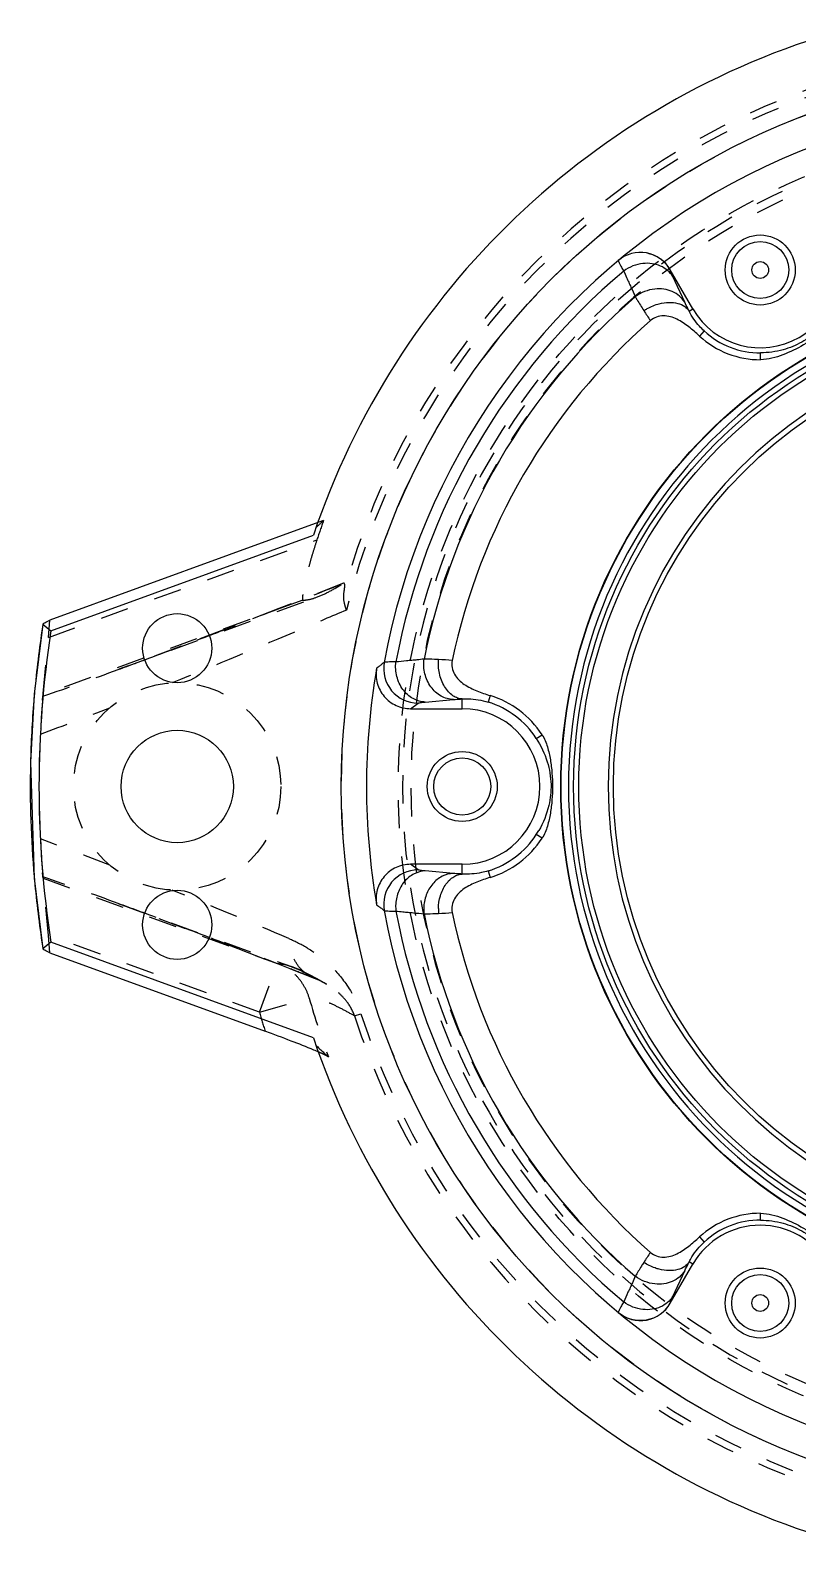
# Model space of a CAD drawing. Header units: millimetres. Extents: x 97 to 1722, y -6063 to 1553.
# Drawn here: x 959.9 to 1004.3, y 41.9 to 129.4 of the extents above; entities that cross this region are included whole.
import ezdxf

# ---------------------------------------------------------------- set-up
doc = ezdxf.new("R2010")
doc.units = ezdxf.units.MM
doc.header["$LTSCALE"] = 16.335
doc.linetypes.add('HIDDEN', pattern=[0.2, 0.1, -0.1])
doc.layers.get('0').update_dxf_attribs({"linetype": 'CONTINUOUS'})
doc.layers.add('DEFAULT_2', color=8, linetype='HIDDEN')

msp = doc.modelspace()

# ---------------------------------------------------------------- linework, layer by layer
at = {"color": 7, "linetype": 'Continuous'}
for p, q in [((993.892, 116.055), (993.893, 116.063)), ((996.903, 115.523), (996.903, 115.529)), ((998.211, 113.264), (996.903, 115.529)), ((997.738, 113.654), (997.051, 115.129)), ((997.993, 113.138), (998.211, 113.264)), ((998.862, 111.987), (998.593, 111.695)), ((1002.133, 110.323), (1002.132, 110.72)), ((976.556, 100.923), (960.992, 95.258)), ((961.049, 94.636), (976.241, 100.166)), ((960.585, 95.018), (960.582, 95.026)), ((981.87, 90.136), (982.305, 90.455)), ((981.872, 90.136), (984.858, 90.136)), ((982.721, 90.524), (984.345, 90.666)), ((984.858, 90.136), (984.858, 90.699)), ((986.478, 90.898), (986.361, 90.518)), ((989.144, 88.416), (989.477, 88.633)), ((989.477, 82.64), (989.144, 82.856)), ((982.305, 80.818), (981.87, 81.136)), ((984.858, 81.136), (981.872, 81.136)), ((984.345, 80.607), (982.721, 80.749)), ((984.858, 80.573), (984.858, 81.136)), ((986.361, 80.754), (986.478, 80.374)), ((960.582, 76.246), (960.585, 76.254)), ((976.241, 71.107), (961.049, 76.636)), ((960.992, 76.014), (973.446, 71.481)), ((1002.132, 60.552), (1002.133, 60.949)), ((998.593, 59.578), (998.862, 59.285)), ((996.903, 55.743), (998.211, 58.008)), ((998.211, 58.008), (997.993, 58.134)), ((997.051, 56.144), (997.738, 57.618)), ((993.893, 55.209), (993.892, 55.217)), ((996.903, 55.743), (996.903, 55.75))]:
    msp.add_line(p, q, dxfattribs=at)
msp.add_lwpolyline([(960.582, 95.026), (960.086, 90.968), (959.863, 87.048), (960.083, 80.332), (960.582, 76.246)], dxfattribs=at)
for centre, radius in [((1019.358, 85.636), 41.5), ((1002.108, 115.514), 2.025), ((1002.108, 115.514), 1.65), ((1002.108, 115.514), 0.485), ((1019.358, 85.636), 28.8), ((1019.358, 85.636), 28.775), ((1019.358, 85.636), 28.05), ((1019.358, 85.636), 27.75), ((1019.358, 85.636), 25.75), ((968.358, 93.636), 2), ((968.358, 85.636), 3.25), ((984.858, 85.636), 2.025), ((984.858, 85.636), 1.65), ((968.358, 77.636), 2), ((1002.108, 55.758), 2.025), ((1002.108, 55.758), 1.65), ((1002.108, 55.758), 0.485)]:
    msp.add_circle(centre, radius, dxfattribs=at)
for centre, radius, start, end in [((1019.358, 85.636), 45.5, 105.95919, 161.37785), ((1019.358, 85.636), 39.672, 70.42217, 169.57783), ((1002.108, 115.514), 4.5, 210, 30), ((995.174, 114.534), 1.995, 29.9283, 129.96321), ((1019.358, 85.636), 39.011, 130.15074, 169.35791), ((1019.358, 85.636), 37.443, 130.83388, 168.65201), ((1019.358, 85.636), 28.35, 90, 89.94916), ((1006.783, 120.401), 13.513, 212.37556, 215.31765), ((1019.358, 85.636), 35.826, 131.20805, 168.26861), ((1019.358, 85.636), 26.05, 270, 269.94467), ((1002.108, 115.514), 5.191, 227.36877, 270.27675), ((1002.108, 115.514), 4.794, 227.36878, 270.27675), ((1024.145, 85.195), 64.315, 171.34625, 174.73197), ((1019.358, 85.636), 59, 171.22571, 188.77429), ((1026.522, 84.855), 66.716, 171.2376, 171.36463), ((1109.044, 274.87), 233.21, 230.46197, 230.60969), ((982.311, 92.459), 2.002, 169.81458, 269.72059), ((982.859, 78.677), 14.314, 84.30162, 87.49198), ((1019.358, 85.636), 40.044, 170.16769, 189.83227), ((1019.285, 85.643), 59.435, 174.732, 174.98537), ((1019.366, 85.636), 59.515, 174.98524, 178.48668), ((984.858, 85.636), 4.5, 270, 90), ((984.858, 85.636), 5.108, 32.97471, 72.88914), ((984.858, 85.636), 5.505, 32.97467, 72.88906), ((1019.363, 85.636), 59.513, 178.72079, 185.04123), ((1019.193, 85.64), 59.343, 178.4862, 178.72094), ((984.858, 85.636), 5.108, 287.11093, 327.0254), ((984.858, 85.636), 5.505, 287.11093, 327.02533), ((984.401, 85.934), 5.654, 327.01555, 329.70298), ((982.311, 78.814), 2.002, 90.27711, 190.18779), ((1019.086, 85.612), 59.235, 185.0416, 185.24651), ((1024.464, 86.116), 64.636, 185.25543, 188.64485), ((983.313, 78.698), 2.31, 178.66981, 186.61709), ((1019.358, 85.636), 39.672, 190.42217, 289.57783), ((1019.358, 85.636), 39.011, 190.64209, 229.84926), ((984.94, 78.556), 2.311, 178.66648, 187.13425), ((1019.358, 85.636), 37.443, 191.34799, 229.16612), ((986.349, 78.5), 2.871, 178.48713, 184.09775), ((982.882, 92.278), 13.996, 272.47167, 275.73441), ((1019.358, 85.636), 35.826, 191.73138, 228.79195), ((1026.467, 86.409), 66.661, 188.6352, 188.76271), ((1109.044, -103.598), 233.21, 129.39031, 129.53803), ((1019.358, 85.636), 45.5, 198.62215, 254.04081), ((968.416, 51.631), 20.338, 66.40866, 67.28664), ((1002.108, 55.758), 5.191, 89.72328, 132.63122), ((1002.108, 55.758), 4.794, 89.72325, 132.63129), ((1002.108, 55.758), 4.5, 330, 150), ((1007.313, 50.516), 14.152, 144.75133, 147.56073), ((995.172, 56.76), 2.005, 230.32666, 329.71529), ((995.174, 56.739), 1.995, 230.03678, 330.0717)]:
    msp.add_arc(centre, radius, start, end, dxfattribs=at)
for points, knots in [([(993.892, 116.055), (993.893, 116.045), (993.9, 116.022), (993.926, 115.956), (993.985, 115.841), (994.081, 115.665), (994.159, 115.53), (994.204, 115.455)], [0, 0, 0, 0, 0.042646, 0.108975, 0.313325, 0.611658, 1, 1, 1, 1]), ([(995.321, 115.889), (995.121, 115.868), (994.725, 115.77), (994.367, 115.574), (994.204, 115.455)], [0, 0, 0, 0, 0.498488, 1, 1, 1, 1]), ([(997.05, 115.129), (996.968, 115.262), (996.755, 115.508), (996.335, 115.766), (995.842, 115.903), (995.495, 115.907), (995.321, 115.889)], [0, 0, 0, 0, 0.236832, 0.481119, 0.735635, 1, 1, 1, 1]), ([(997.051, 115.129), (997.028, 115.178), (996.989, 115.265), (996.94, 115.38), (996.913, 115.462), (996.901, 115.507), (996.903, 115.523)], [0, 0, 0, 0, 0.382522, 0.678575, 0.884582, 1, 1, 1, 1]), ([(994.204, 115.455), (994.26, 115.33), (994.354, 115.112), (994.495, 114.802), (994.672, 114.434), (994.791, 114.153), (994.875, 113.966)], [0, 0, 0, 0, 0.250367, 0.437703, 0.624623, 1, 1, 1, 1]), ([(996.008, 114.413), (995.805, 114.391), (995.402, 114.291), (995.04, 114.089), (994.875, 113.966)], [0, 0, 0, 0, 0.498557, 1, 1, 1, 1]), ([(994.875, 113.966), (994.91, 113.908), (995.071, 113.639), (995.238, 113.373), (995.37, 113.165)], [0, 0, 0, 0, 0.214656, 1, 1, 1, 1]), ([(997.738, 113.654), (997.655, 113.787), (997.443, 114.032), (997.022, 114.29), (996.53, 114.427), (996.182, 114.431), (996.008, 114.413)], [0, 0, 0, 0, 0.236752, 0.481004, 0.735548, 1, 1, 1, 1]), ([(995.37, 113.165), (995.434, 113.208), (995.714, 113.377), (996.022, 113.502), (996.264, 113.564)], [0, 0, 0, 0, 0.23715, 1, 1, 1, 1]), ([(996.264, 113.564), (996.446, 113.61), (996.806, 113.664), (997.316, 113.613), (997.729, 113.436), (997.926, 113.241), (997.993, 113.138)], [0, 0, 0, 0, 0.299489, 0.572276, 0.804683, 1, 1, 1, 1]), ([(997.993, 113.138), (997.968, 113.187), (997.881, 113.357), (997.796, 113.53), (997.738, 113.654)], [0, 0, 0, 0, 0.283114, 1, 1, 1, 1]), ([(998.862, 111.987), (998.768, 112.074), (998.428, 112.417), (998.149, 112.82), (997.993, 113.138)], [0, 0, 0, 0, 0.265116, 1, 1, 1, 1]), ([(1006.248, 113.097), (1006.028, 112.719), (1005.517, 112.053), (1004.54, 111.303), (1003.402, 110.831), (1002.569, 110.723), (1002.132, 110.72)], [0, 0, 0, 0, 0.264154, 0.500012, 0.735876, 1, 1, 1, 1]), ([(1006.591, 112.897), (1006.48, 112.707), (1006.2, 112.361), (1005.544, 111.771), (1004.626, 111.153), (1003.632, 110.667), (1002.793, 110.394), (1002.354, 110.324), (1002.133, 110.323)], [0, 0, 0, 0, 0.124921, 0.24999, 0.5, 0.750009, 0.875078, 1, 1, 1, 1]), ([(998.593, 111.695), (998.393, 111.879), (997.985, 112.236), (997.421, 112.624), (996.913, 112.823), (996.507, 112.884), (996.098, 112.819), (995.858, 112.678), (995.756, 112.589)], [0, 0, 0, 0, 0.250397, 0.500461, 0.625582, 0.750565, 0.875345, 1, 1, 1, 1]), ([(960.582, 95.026), (960.583, 95.032), (960.593, 95.044), (960.615, 95.062), (960.65, 95.085), (960.719, 95.125), (960.835, 95.184), (960.935, 95.232), (960.992, 95.258)], [0, 0, 0, 0, 0.034588, 0.094952, 0.182591, 0.297017, 0.60215, 1, 1, 1, 1]), ([(980.341, 92.813), (980.304, 92.784), (980.241, 92.732), (980.15, 92.663), (980.037, 92.583), (979.957, 92.516), (979.902, 92.473)], [0, 0, 0, 0, 0.254285, 0.439701, 0.621125, 1, 1, 1, 1]), ([(981.018, 92.841), (980.93, 92.842), (980.775, 92.842), (980.573, 92.839), (980.444, 92.832), (980.374, 92.822), (980.35, 92.817), (980.341, 92.813)], [0, 0, 0, 0, 0.388217, 0.686532, 0.890912, 0.957276, 1, 1, 1, 1]), ([(982.721, 90.524), (982.598, 90.527), (982.351, 90.566), (981.878, 90.764), (981.373, 91.228), (981.024, 91.989), (980.985, 92.56), (981.018, 92.841)], [0, 0, 0, 0, 0.114828, 0.232233, 0.476728, 0.735597, 1, 1, 1, 1]), ([(982.647, 93.004), (982.511, 92.99), (982.274, 92.962), (981.934, 92.93), (981.527, 92.898), (981.222, 92.861), (981.018, 92.841)], [0, 0, 0, 0, 0.250464, 0.437723, 0.624621, 1, 1, 1, 1]), ([(984.345, 90.666), (984.222, 90.67), (983.973, 90.709), (983.498, 90.91), (982.993, 91.379), (982.646, 92.147), (982.612, 92.722), (982.647, 93.004)], [0, 0, 0, 0, 0.114738, 0.232092, 0.476621, 0.73562, 1, 1, 1, 1]), ([(983.486, 92.978), (983.407, 92.981), (983.128, 92.992), (982.848, 93.001), (982.647, 93.004)], [0, 0, 0, 0, 0.281665, 1, 1, 1, 1]), ([(984.858, 90.699), (984.769, 90.704), (984.578, 90.743), (984.303, 90.882), (984.044, 91.111), (983.818, 91.417), (983.645, 91.783), (983.493, 92.304), (983.467, 92.714), (983.486, 92.978)], [0, 0, 0, 0, 0.092538, 0.196371, 0.314092, 0.444522, 0.584557, 0.728245, 1, 1, 1, 1]), ([(984.281, 92.921), (984.253, 92.787), (984.249, 92.508), (984.396, 92.118), (984.652, 91.793), (985.08, 91.45), (985.7, 91.153), (986.217, 90.978), (986.478, 90.898)], [0, 0, 0, 0, 0.124652, 0.249432, 0.374419, 0.499546, 0.749604, 1, 1, 1, 1]), ([(979.902, 92.474), (979.853, 92.191), (979.879, 91.594), (980.293, 90.805), (981, 90.263), (981.584, 90.136), (981.872, 90.136)], [0, 0, 0, 0, 0.250025, 0.499997, 0.749971, 1, 1, 1, 1]), ([(982.305, 90.455), (982.318, 90.464), (982.363, 90.477), (982.448, 90.494), (982.572, 90.509), (982.667, 90.519), (982.721, 90.524)], [0, 0, 0, 0, 0.115653, 0.321823, 0.617871, 1, 1, 1, 1]), ([(984.345, 90.666), (984.383, 90.669), (984.553, 90.683), (984.725, 90.693), (984.858, 90.699)], [0, 0, 0, 0, 0.218, 1, 1, 1, 1]), ([(984.858, 90.699), (984.973, 90.707), (985.479, 90.718), (985.988, 90.633), (986.361, 90.518)], [0, 0, 0, 0, 0.227211, 1, 1, 1, 1]), ([(989.144, 88.416), (989.414, 87.999), (989.825, 87.138), (990.055, 85.792), (989.907, 84.411), (989.547, 83.534), (989.283, 83.082)], [0, 0, 0, 0, 0.265622, 0.502394, 0.720219, 1, 1, 1, 1]), ([(989.477, 88.633), (989.617, 88.417), (989.809, 87.931), (989.969, 87.177), (990.063, 86.409), (990.096, 85.636), (990.063, 84.864), (989.969, 84.096), (989.809, 83.341), (989.617, 82.855), (989.477, 82.64)], [0, 0, 0, 0, 0.124774, 0.249826, 0.374914, 0.5, 0.625086, 0.750174, 0.875226, 1, 1, 1, 1]), ([(981.872, 81.136), (981.584, 81.136), (981, 81.01), (980.293, 80.468), (979.879, 79.679), (979.853, 79.082), (979.902, 78.798)], [0, 0, 0, 0, 0.250029, 0.500003, 0.749975, 1, 1, 1, 1]), ([(982.72, 80.749), (982.498, 80.742), (982.039, 80.62), (981.479, 80.164), (981.104, 79.512), (981.009, 79.007), (981.003, 78.752)], [0, 0, 0, 0, 0.231913, 0.476017, 0.734014, 1, 1, 1, 1]), ([(982.721, 80.749), (982.667, 80.754), (982.572, 80.763), (982.448, 80.779), (982.363, 80.796), (982.318, 80.808), (982.305, 80.818)], [0, 0, 0, 0, 0.38214, 0.678169, 0.88436, 1, 1, 1, 1]), ([(984.346, 80.607), (984.123, 80.6), (983.665, 80.478), (983.105, 80.022), (982.731, 79.37), (982.636, 78.865), (982.63, 78.609)], [0, 0, 0, 0, 0.231803, 0.475869, 0.733914, 1, 1, 1, 1]), ([(983.479, 78.576), (983.486, 78.824), (983.543, 79.2), (983.72, 79.664), (983.898, 79.977), (984.116, 80.233), (984.356, 80.422), (984.607, 80.537), (984.777, 80.569), (984.858, 80.573)], [0, 0, 0, 0, 0.282204, 0.425518, 0.562941, 0.690024, 0.805008, 0.907564, 1, 1, 1, 1]), ([(984.858, 80.573), (984.81, 80.575), (984.639, 80.585), (984.468, 80.596), (984.345, 80.607)], [0, 0, 0, 0, 0.280876, 1, 1, 1, 1]), ([(986.361, 80.754), (986.232, 80.714), (985.742, 80.588), (985.229, 80.547), (984.858, 80.573)], [0, 0, 0, 0, 0.266499, 1, 1, 1, 1]), ([(986.478, 80.374), (986.217, 80.294), (985.7, 80.12), (985.08, 79.823), (984.652, 79.479), (984.396, 79.154), (984.249, 78.765), (984.253, 78.485), (984.281, 78.352)], [0, 0, 0, 0, 0.2504, 0.500463, 0.625588, 0.750571, 0.87535, 1, 1, 1, 1]), ([(979.902, 78.799), (979.939, 78.77), (980.002, 78.718), (980.093, 78.649), (980.207, 78.57), (980.286, 78.502), (980.341, 78.46)], [0, 0, 0, 0, 0.254113, 0.439621, 0.620993, 1, 1, 1, 1]), ([(980.341, 78.46), (980.35, 78.456), (980.374, 78.45), (980.444, 78.441), (980.573, 78.434), (980.775, 78.43), (980.93, 78.431), (981.018, 78.432)], [0, 0, 0, 0, 0.042702, 0.109073, 0.313467, 0.611773, 1, 1, 1, 1]), ([(981.018, 78.432), (981.154, 78.418), (981.391, 78.39), (981.731, 78.358), (982.138, 78.326), (982.443, 78.289), (982.647, 78.269)], [0, 0, 0, 0, 0.25039, 0.437715, 0.6246, 1, 1, 1, 1]), ([(982.647, 78.269), (982.708, 78.27), (982.987, 78.275), (983.267, 78.285), (983.486, 78.295)], [0, 0, 0, 0, 0.217159, 1, 1, 1, 1]), ([(960.992, 76.014), (960.935, 76.04), (960.835, 76.088), (960.719, 76.147), (960.65, 76.187), (960.615, 76.21), (960.593, 76.228), (960.583, 76.241), (960.582, 76.246)], [0, 0, 0, 0, 0.397853, 0.702989, 0.817414, 0.905051, 0.965413, 1, 1, 1, 1]), ([(976.269, 70.391), (975.836, 70.573), (974.897, 70.943), (973.952, 71.297), (973.446, 71.481)], [0, 0, 0, 0, 0.465522, 1, 1, 1, 1]), ([(1002.132, 60.552), (1002.569, 60.55), (1003.402, 60.441), (1004.54, 59.97), (1005.517, 59.22), (1006.028, 58.553), (1006.248, 58.175)], [0, 0, 0, 0, 0.264154, 0.500012, 0.735876, 1, 1, 1, 1]), ([(1002.133, 60.949), (1002.354, 60.948), (1002.793, 60.878), (1003.632, 60.605), (1004.626, 60.119), (1005.544, 59.501), (1006.2, 58.912), (1006.48, 58.566), (1006.591, 58.376)], [0, 0, 0, 0, 0.124922, 0.24999, 0.5, 0.75001, 0.875079, 1, 1, 1, 1]), ([(995.756, 58.683), (995.858, 58.594), (996.098, 58.453), (996.507, 58.389), (996.913, 58.45), (997.421, 58.649), (997.985, 59.036), (998.393, 59.394), (998.593, 59.578)], [0, 0, 0, 0, 0.124657, 0.249439, 0.374425, 0.499549, 0.749607, 1, 1, 1, 1]), ([(997.993, 58.134), (998.042, 58.234), (998.276, 58.656), (998.589, 59.034), (998.862, 59.285)], [0, 0, 0, 0, 0.229747, 1, 1, 1, 1]), ([(995.37, 58.107), (995.322, 58.032), (995.155, 57.767), (994.99, 57.499), (994.875, 57.306)], [0, 0, 0, 0, 0.283915, 1, 1, 1, 1]), ([(996.264, 57.709), (996.181, 57.73), (995.868, 57.826), (995.571, 57.973), (995.37, 58.107)], [0, 0, 0, 0, 0.260062, 1, 1, 1, 1]), ([(997.993, 58.134), (997.926, 58.032), (997.729, 57.836), (997.316, 57.66), (996.806, 57.609), (996.446, 57.662), (996.264, 57.709)], [0, 0, 0, 0, 0.195318, 0.427724, 0.700511, 1, 1, 1, 1]), ([(997.738, 57.618), (997.755, 57.656), (997.838, 57.829), (997.924, 58), (997.993, 58.134)], [0, 0, 0, 0, 0.215515, 1, 1, 1, 1]), ([(994.875, 57.306), (994.819, 57.182), (994.725, 56.963), (994.584, 56.654), (994.408, 56.286), (994.288, 56.004), (994.204, 55.818)], [0, 0, 0, 0, 0.250437, 0.43771, 0.624643, 1, 1, 1, 1]), ([(996.008, 56.86), (995.805, 56.881), (995.402, 56.982), (995.04, 57.183), (994.875, 57.306)], [0, 0, 0, 0, 0.498557, 1, 1, 1, 1]), ([(997.738, 57.618), (997.655, 57.485), (997.442, 57.24), (997.022, 56.982), (996.529, 56.846), (996.182, 56.841), (996.008, 56.86)], [0, 0, 0, 0, 0.236754, 0.481008, 0.735551, 1, 1, 1, 1]), ([(997.051, 56.144), (996.968, 56.01), (996.755, 55.765), (996.335, 55.507), (995.842, 55.37), (995.495, 55.365), (995.321, 55.384)], [0, 0, 0, 0, 0.236832, 0.481117, 0.735632, 1, 1, 1, 1]), ([(996.903, 55.75), (996.901, 55.766), (996.913, 55.811), (996.94, 55.893), (996.989, 56.008), (997.028, 56.095), (997.051, 56.144)], [0, 0, 0, 0, 0.115414, 0.321389, 0.617472, 1, 1, 1, 1]), ([(994.204, 55.818), (994.159, 55.742), (994.081, 55.608), (993.985, 55.431), (993.926, 55.316), (993.9, 55.251), (993.893, 55.227), (993.892, 55.217)], [0, 0, 0, 0, 0.388333, 0.686674, 0.891011, 0.957333, 1, 1, 1, 1]), ([(995.321, 55.384), (995.121, 55.405), (994.725, 55.502), (994.367, 55.698), (994.204, 55.818)], [0, 0, 0, 0, 0.498488, 1, 1, 1, 1])]:
    msp.add_open_spline(points, degree=3, knots=knots, dxfattribs=at)
at = {"layer": 'DEFAULT_2', "color": 8, "linetype": 'HIDDEN'}
for p, q in [((976.834, 101.024), (976.556, 100.923)), ((960.9, 94.248), (976.446, 99.906)), ((977.992, 97.39), (974.251, 95.928)), ((977.992, 97.39), (977.978, 97.384)), ((975.624, 96.415), (960.597, 90.946)), ((964.935, 92.399), (976.425, 96.581)), ((974.251, 95.928), (968.582, 93.752)), ((960.9, 94.248), (960.992, 95.258)), ((960.606, 91.024), (960.899, 94.248)), ((968.582, 93.752), (964.977, 92.414)), ((960.596, 90.946), (960.606, 91.024)), ((960.568, 90.624), (960.589, 90.861)), ((960.589, 90.861), (960.597, 90.946)), ((960.586, 80.447), (960.568, 80.649)), ((960.589, 80.411), (960.586, 80.447)), ((960.597, 80.327), (960.589, 80.411)), ((960.596, 80.326), (960.606, 80.249)), ((960.597, 80.327), (974.148, 75.395)), ((960.899, 77.025), (960.606, 80.249)), ((964.935, 78.873), (974.968, 75.222)), ((964.948, 78.869), (967.298, 78.003)), ((967.298, 78.003), (971.875, 76.264)), ((973.122, 72.576), (960.9, 77.025)), ((960.992, 76.014), (960.9, 77.025)), ((971.875, 76.264), (976.292, 74.548)), ((973.122, 72.576), (974.148, 75.395)), ((976.358, 74.523), (976.292, 74.549)), ((976.358, 74.523), (976.292, 74.548)), ((976.298, 74.558), (976.358, 74.523)), ((977.006, 74.201), (976.998, 74.205)), ((973.122, 72.576), (976.004, 73.39)), ((978.62, 72.371), (978.996, 72.494))]:
    msp.add_line(p, q, dxfattribs=at)
for points in [[(977.006, 74.201), (976.469, 74.511), (975.494, 75.007), (974.968, 75.222)], [(976.292, 74.548), (976.577, 74.426), (976.998, 74.205)]]:
    msp.add_lwpolyline(points, dxfattribs=at)
for centre, radius in [((1019.358, 85.636), 41.491), ((1019.358, 85.636), 38.202), ((968.358, 85.636), 6)]:
    msp.add_circle(centre, radius, dxfattribs=at)
for centre, radius, start, end in [((1019.358, 85.636), 42.844, 108.03566, 164.79012), ((1019.358, 85.636), 42.448, 108.03566, 166.08225), ((1019.358, 85.636), 37.951, 90.2486, 269.75145), ((1019.358, 85.636), 37.476, 90.24862, 269.75138), ((995.171, 114.514), 2.003, 30.26711, 129.69207), ((1053.679, 18.589), 112.698, 132.98989, 133.29675), ((1019.358, 85.636), 45.223, 160.10664, 161.60698), ((832.675, 454.399), 385.406, 290.31523, 290.90592), ((860.333, 379.766), 305.812, 290.00981, 290.31021), ((883.533, 315.527), 237.513, 288.93088, 290.04303), ((1019.439, 85.636), 59.081, 174.76786, 185.23214), ((1019.464, 85.652), 59.106, 175.1746, 177.07663), ((879.74, 307.35), 233.098, 290.25447, 291.31019), ((882.299, -129.335), 225.887, 68.67305, 69.76243), ((1019.163, 85.6), 58.803, 182.9185, 184.83023), ((879.154, -156.631), 250.641, 69.98596, 71.04), ((797.301, -341.659), 454.598, 67.01335, 67.93506), ((858.084, -214.622), 312.34, 69.69341, 69.99239), ((823.335, -307.961), 411.938, 69.11292, 69.66611), ((703.317, -621.265), 747.443, 68.693436, 69.079986), ((1019.358, 85.636), 45.051, 195.7729, 200.32258), ((1019.358, 85.636), 48.045, 195.7729, 197.13449), ((1019.358, 85.636), 42.844, 198.03566, 251.96434), ((1019.358, 85.636), 42.448, 198.03566, 251.96434), ((1053.296, 152.274), 112.138, 226.70837, 227.20451), ((970.45, 56.302), 15.243, 66.20555, 66.38927)]:
    msp.add_arc(centre, radius, start, end, dxfattribs=at)
for points, knots in [([(976.446, 99.906), (976.378, 99.702), (976.248, 99.297), (976.071, 98.696), (975.916, 98.121), (975.787, 97.591), (975.702, 97.189), (975.651, 96.91), (975.625, 96.742), (975.61, 96.622), (975.604, 96.543), (975.603, 96.499), (975.604, 96.463), (975.606, 96.437), (975.615, 96.415), (975.624, 96.415)], [0, 0, 0, 0, 0.178647, 0.353767, 0.520974, 0.674558, 0.807265, 0.863152, 0.910582, 0.948523, 0.963665, 0.97614, 0.98591, 0.992989, 1, 1, 1, 1]), ([(970.201, 94.365), (970.896, 94.63), (973.492, 95.627), (976.082, 96.64), (977.978, 97.384)], [0, 0, 0, 0, 0.267539, 1, 1, 1, 1]), ([(976.425, 96.581), (976.686, 96.676), (977.214, 96.931), (977.717, 97.226), (977.978, 97.384)], [0, 0, 0, 0, 0.476428, 1, 1, 1, 1]), ([(978.015, 96.877), (978.031, 96.97), (978.051, 97.094), (978.06, 97.24), (978.058, 97.307), (978.05, 97.353), (978.037, 97.383), (978.014, 97.396), (977.999, 97.393), (977.992, 97.39)], [0, 0, 0, 0, 0.510051, 0.672684, 0.789179, 0.868948, 0.921413, 0.959393, 1, 1, 1, 1]), ([(975.624, 96.415), (975.688, 96.415), (975.962, 96.435), (976.229, 96.509), (976.425, 96.581)], [0, 0, 0, 0, 0.235633, 1, 1, 1, 1]), ([(978.157, 95.846), (978.123, 95.937), (978.014, 96.267), (977.972, 96.628), (978.015, 96.877)], [0, 0, 0, 0, 0.277786, 1, 1, 1, 1]), ([(978.157, 95.846), (977.298, 95.479), (973.946, 94.052), (970.584, 92.646), (968.072, 91.629)], [0, 0, 0, 0, 0.25625, 1, 1, 1, 1]), ([(974.829, 76.842), (975.208, 76.681), (975.987, 76.279), (977.125, 75.43), (978.238, 74.193), (978.795, 73.114), (978.996, 72.494)], [0, 0, 0, 0, 0.199737, 0.422602, 0.684166, 1, 1, 1, 1]), ([(976.292, 74.548), (976.088, 74.628), (975.69, 74.863), (975.223, 75.402), (974.922, 76.084), (974.845, 76.586), (974.835, 76.839)], [0, 0, 0, 0, 0.228618, 0.474664, 0.734867, 1, 1, 1, 1]), ([(976.004, 73.39), (975.941, 73.614), (975.757, 74.054), (975.339, 74.637), (974.791, 75.098), (974.366, 75.315), (974.148, 75.395)], [0, 0, 0, 0, 0.246961, 0.500225, 0.753366, 1, 1, 1, 1]), ([(974.148, 75.395), (974.206, 75.394), (974.483, 75.376), (974.754, 75.3), (974.96, 75.225)], [0, 0, 0, 0, 0.208251, 1, 1, 1, 1]), ([(976.292, 74.549), (976.178, 74.594), (975.716, 74.774), (975.254, 74.954), (974.907, 75.09)], [0, 0, 0, 0, 0.246847, 1, 1, 1, 1]), ([(974.968, 75.222), (975.033, 75.198), (975.336, 75.078), (975.628, 74.931), (975.854, 74.809)], [0, 0, 0, 0, 0.210534, 1, 1, 1, 1]), ([(975.854, 74.809), (975.887, 74.79), (976.036, 74.709), (976.184, 74.625), (976.298, 74.558)], [0, 0, 0, 0, 0.224604, 1, 1, 1, 1]), ([(976.998, 74.205), (976.952, 74.232), (976.745, 74.35), (976.529, 74.453), (976.358, 74.523)], [0, 0, 0, 0, 0.225398, 1, 1, 1, 1]), ([(978.62, 72.371), (978.522, 72.665), (978.255, 73.139), (977.686, 73.744), (977.262, 74.049), (977.006, 74.201)], [0, 0, 0, 0, 0.374083, 0.641512, 1, 1, 1, 1]), ([(978.62, 72.371), (978.388, 72.499), (977.936, 72.748), (977.271, 73.077), (976.634, 73.317), (976.205, 73.391), (976.004, 73.39)], [0, 0, 0, 0, 0.280634, 0.545645, 0.786421, 1, 1, 1, 1]), ([(976.391, 70.667), (976.392, 70.666), (976.394, 70.66), (976.399, 70.656), (976.402, 70.653)], [0, 0, 0, 0, 0.189934, 1, 1, 1, 1]), ([(977.112, 69.99), (977.094, 70.007), (977.036, 70.041), (976.929, 70.098), (976.778, 70.17), (976.663, 70.221), (976.6, 70.249)], [0, 0, 0, 0, 0.129157, 0.345287, 0.639176, 1, 1, 1, 1])]:
    msp.add_open_spline(points, degree=3, knots=knots, dxfattribs=at)

doc.saveas('drawing.dxf')
